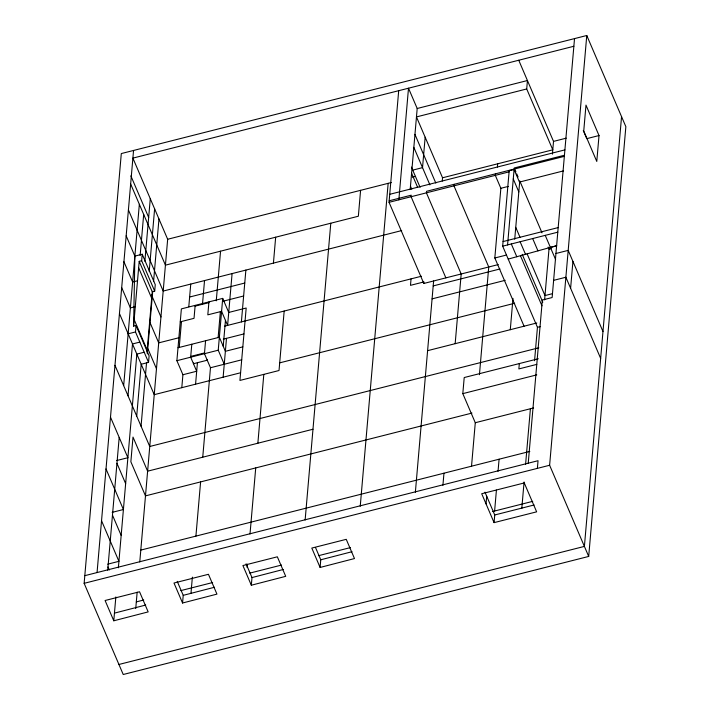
<?xml version="1.0" encoding="UTF-8"?>
<svg xmlns="http://www.w3.org/2000/svg" width="710" height="710" viewBox="0 0 710 710"><rect width="100%" height="100%" fill="white"/><g stroke="black" fill="none" stroke-linecap="round" stroke-linejoin="round"><path stroke-width="1.06" d="M136.71 416.051L141.192 364.248L148.541 362.384L149.1 355.905L136.054 325.482L133.604 326.103L134.864 256.106L126.167 235.827M84.144 583.327L121.303 153.564L586.771 35.5L625.856 126.673L588.697 556.436L123.229 674.5L84.144 583.327L549.62 465.263L586.771 35.5M97.057 572.553L133.551 150.458M107.716 570.174L119.191 437.431M123.664 385.619L139.346 204.302M133.604 326.103L139.204 261.342L141.654 260.721L142.213 254.242L134.864 256.106M128.013 395.763L132.495 343.959L139.843 342.096M140.145 255.458L143.686 214.447M148.541 362.384L135.495 331.952L136.054 325.482M113.786 620.788L105.089 600.5L139.542 591.767L148.168 611.896L113.786 620.788L115.845 596.941M118.366 567.796L136.844 354.104L144.192 352.24M144.867 261.289L150.28 198.685M149.215 271.433L154.62 208.829M147.023 352.213L152.251 291.774L139.204 261.342M141.059 426.195L146.562 362.517M147.307 353.882L152.721 291.286M153.564 281.568L158.969 218.973M152.251 291.774L154.7 291.153L155.259 284.674L142.213 254.242M135.743 608.505L137.154 592.184M139.772 561.965L167.666 239.261L132.885 158.117L573.866 46.265M181.796 387.687L182.914 374.729L176.888 360.689L181.37 308.885L222.709 298.395L228.735 312.444L246.184 308.016L239.927 380.436L279.03 370.514L284.177 311.051M179.239 347.43L181.476 321.523M188.789 306.738L190.75 284.071M191.789 344.243L190.671 357.192L196.688 371.241L182.914 374.729M195.152 305.389L194.034 318.337L180.251 321.834M193.537 362.952L193.466 363.715L207.249 360.219L207.311 359.455M195.57 384.19L197.442 362.606M202.474 304.324L204.533 280.583M182.559 603.012L173.994 583.025L208.447 574.292L216.94 594.119L182.559 603.012L183.224 595.344L177.225 581.357M205.572 340.747L204.453 353.695L210.471 367.745L202.74 457.204M208.935 301.892L207.808 314.841L221.591 311.353L227.608 325.393L232.09 273.59M190.963 593.427L192.374 577.123M195.916 536.112L200.602 481.904M216.257 300.827L220.553 251.18M218.13 337.561L220.366 311.663M224.254 364.248L218.236 350.207L222.709 298.395M223.224 346.285L225.46 320.379M223.135 377.196L226.49 338.342M241.391 321.896L245.873 270.093M247.124 567.459L247.399 564.219M250.009 534L255.724 467.925M257.863 443.217L263.809 374.374M273.43 263.099L275.666 237.202M251.331 585.226L242.9 565.55L277.344 556.809L285.713 576.334L251.331 585.226L251.988 577.567L246.086 563.793M305.131 520.022L330.789 223.215M320.103 567.45L311.796 548.076L346.249 539.334L354.485 558.557L320.103 567.45L320.76 559.791L315.524 547.552M360.591 190.324L358.355 216.23L165.43 265.158L130.649 184.014M360.236 506.292L388.157 183.34M498.287 264.573L423.826 283.459L389.044 202.315L398.7 90.694M398.851 199.829L408.498 88.209L417.196 108.497L410.194 189.41M411.046 278.87L410.486 285.34L423.959 281.923L423.826 283.459M425.157 137.207L422.53 167.64L412.732 170.125M415.359 492.314L433.624 280.974M442.268 181.059L442.543 177.784L416.459 116.919L526.705 88.963L527.432 80.532L417.196 108.497M454.098 184.316L453.965 185.851L488.746 266.995L479.436 374.702M442.916 485.32L443.963 473.197M455.163 343.684L461.189 273.98L426.408 192.836L426.541 191.309L564.343 156.351M471.529 466.204L475.283 422.725L462.813 393.633L464.207 377.542L538.304 358.754M495.447 173.826L495.314 175.361L500.852 188.292L494.826 257.987L524.06 326.209M497.391 167.054L497.666 163.797M534.559 360.724L537.443 327.31L502.671 246.166L509.221 170.338M507.57 244.923L514.217 167.977L564.441 155.241M486.048 503.878L486.705 496.219M514.723 239.226L519.764 180.908L542.014 232.836M494.613 511.022L496.423 490.078M498.038 471.342L499.086 459.21M510.286 329.697L512.993 298.404M494.08 522.631L481.699 493.734L524.264 482.942L536.645 511.839L494.08 522.631L494.746 514.972L484.966 492.163M519.329 363.564L518.868 368.925L536.787 364.381M521.788 508.44L524.078 481.983M525.595 464.349L530.405 408.747M552.416 154.159L553.516 141.396L518.744 60.252M528.231 463.195L542.342 300.019L552.14 297.534L574.523 38.606M544.614 299.886L548.999 249.121L548.129 247.089M537.372 468.369L538.038 460.71L84.809 575.668M570.609 288.278L572.926 261.413M599.018 135.539L596.782 161.436L583.744 131.013L585.981 105.107L599.018 135.539L586.771 138.645L583.292 130.534M621.552 116.644L584.401 546.407L118.925 664.471M508.209 259.097L556.613 245.678M114.452 613.129L145.71 605.044M183.224 595.344L214.482 587.268M251.988 577.567L283.255 569.482M320.76 559.791L352.027 551.705M167.666 239.261L391.317 182.532M412.395 177.189L415.554 176.382M553.516 141.396L566.243 138.166M442.543 177.784L552.788 149.819L526.705 88.963M389.737 194.309L564.903 149.881M389.178 200.779L411.232 195.188L411.099 196.723L445.871 277.867M509.185 170.755L514.084 169.512L519.631 182.443M389.044 202.315L509.088 171.864M519.667 182.017L563.474 170.906M500.852 188.292L508.271 186.41M137.527 280.769L132.628 282.012L123.93 261.724M401.691 230.572L163.185 291.064L128.412 209.92M135.282 306.676L130.383 307.918L121.694 287.63M189.632 297.029L244.755 283.041M195.081 306.152L208.864 302.655M223.49 301.102L243.628 295.999M128.146 333.815L135.495 331.952M503.062 241.569L558.184 227.582M502.671 246.166L557.794 232.179M178.849 337.765L158.712 342.868L150.014 322.58M224.431 326.201L421.412 276.243M494.826 257.987L506.487 255.032M550.401 247.417L556.675 245.829M548.999 249.121L551.137 248.58M178.015 347.74L219.354 337.25L225.372 351.299L242.829 346.87M555.948 253.488L568.195 250.381L602.976 331.526M223.313 339.149L243.947 333.922M433.198 285.917L499.982 268.975M190.741 356.429L204.515 352.932M176.888 360.689L218.236 350.207M432.079 298.866L505.218 280.317M553.622 280.352L565.879 277.237L600.651 358.381M210.471 367.745L241.711 359.819M240.592 372.768L154.23 394.671L119.449 313.527M279.696 362.854L514.644 303.259M552.46 293.665L544.987 295.564L527.095 253.825M427.597 350.669L536.787 322.979M537.443 327.31L540.55 326.52M538.784 347.802L149.748 446.483L114.976 365.339M116.653 460.559L127.889 457.71L110.494 417.143M312.986 429.239L147.618 471.183L133.001 437.076L130.862 461.775L145.479 495.882L471.972 413.078M462.813 393.633L536.769 374.871M112.18 512.363L123.407 509.523L106.021 468.946M475.283 422.725L533.574 407.939M140.793 550.09L529.82 451.418M107.698 564.175L118.925 561.326L101.539 520.75M136.32 601.894L143.739 600.012M180.837 590.605L212.636 582.537M249.742 573.13L281.542 565.062M318.639 555.655L350.447 547.587M492.491 511.555L532.731 501.349M494.746 514.972L534.115 504.987M522.205 254.34L542.795 302.238M520.501 255.875L541.961 305.815M511.306 243.974L516.827 256.807M545.236 235.365L555.628 259.611M514.644 168.971L515.922 171.953M516.773 173.95L518.06 176.932M513.268 178.955L518.815 191.886M532.678 238.551L537.967 250.896M515.744 227.351L520.11 237.53M520.119 241.737L525.542 254.375M414.951 134.403L435.816 183.082M413.832 147.352L429.914 184.884M549.62 465.263L588.697 556.436M411.427 167.081L420.116 187.369M411.596 173.249L417.675 187.449M410.478 186.206L411.782 189.25M130.862 175.876L148.692 217.464M141.654 260.721L154.7 291.153M151.381 294.65L160.948 316.971M138.645 267.821L151.683 298.244M147.778 348.486L156.466 368.774M134.163 319.624L147.21 350.048M116.955 463.328L125.643 483.616M112.473 515.132L121.17 535.42M107.991 566.944L109.296 569.979"/></g></svg>
